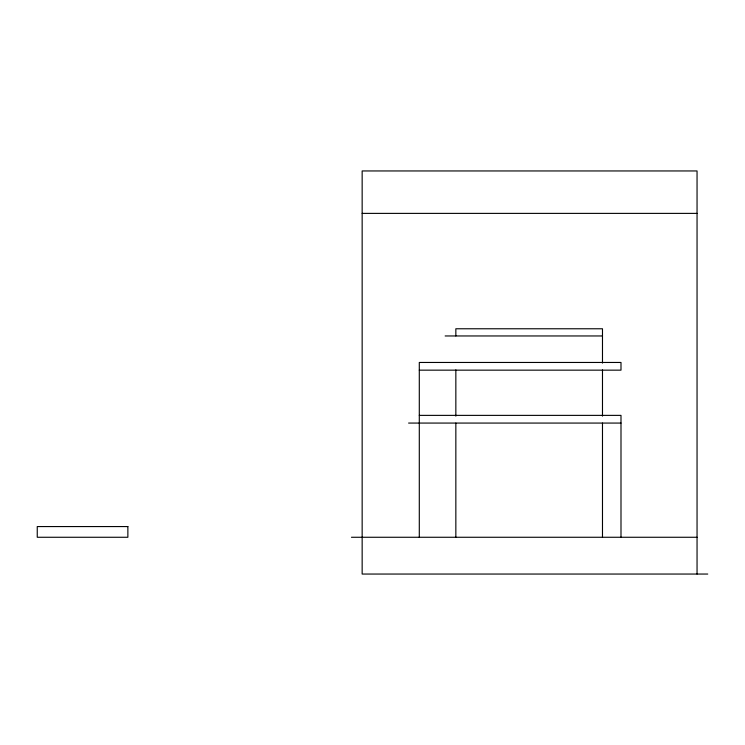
<?xml version="1.0" encoding="UTF-8"?>
<svg xmlns="http://www.w3.org/2000/svg" width="745" height="745" viewBox="0 0 745 745"><rect width="100%" height="100%" fill="white"/><g stroke="black" fill="none" stroke-linecap="round" stroke-linejoin="round"><path stroke-width="1.12" d="M362.154 213.387L697.05 213.387M445.147 335.958L602.482 335.958M419.295 370.153L620.995 370.153L620.995 362.461L419.295 362.461L419.295 537.266M419.295 415.375L620.995 415.375L620.995 537.266M408.595 423.067L620.995 423.067M351.454 537.266L697.05 537.266M707.75 574.05L362.154 574.05L362.154 170.95L697.05 170.95L697.05 574.05M602.482 363.104L602.482 328.769L455.847 328.769L455.847 335.958M602.482 369.883L602.482 416.129M602.482 423.067L602.482 537.266M455.847 369.883L455.847 416.129M455.847 423.067L455.847 537.266M127.87 526.566L37.25 526.566L37.25 537.266L127.87 537.266L127.87 526.566"/></g></svg>
